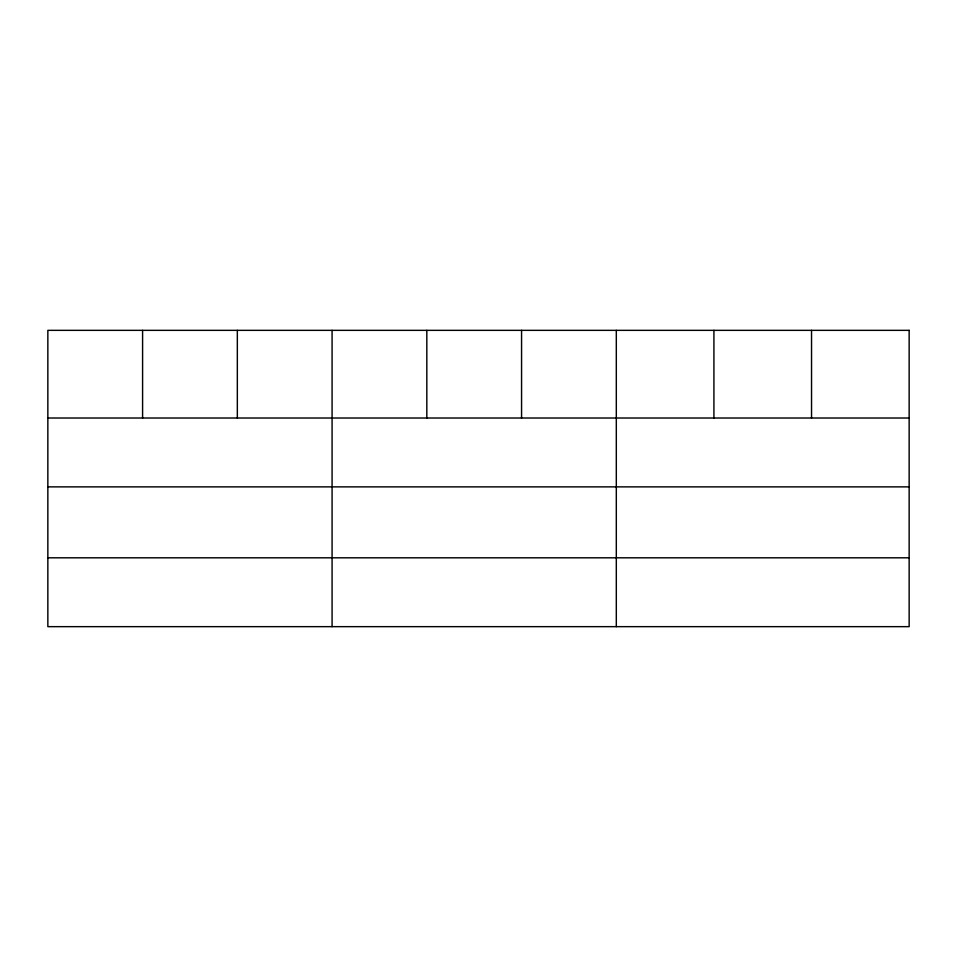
<?xml version="1.0" encoding="UTF-8"?>
<svg xmlns="http://www.w3.org/2000/svg" width="957" height="957" viewBox="0 0 957 957"><rect width="100%" height="100%" fill="white"/><g stroke="black" fill="none" stroke-linecap="round" stroke-linejoin="round"><path stroke-width="1.44" d="M47.85 418.018L909.15 418.018M47.85 486.874L909.15 486.874M47.85 557.811L909.15 557.811M811.536 330.344L811.536 418.018M713.922 330.344L713.922 418.018M616.308 330.344L616.308 626.656M521.565 330.344L521.565 418.018M426.822 330.344L426.822 418.018M332.079 330.344L332.079 626.656M237.336 330.344L237.336 418.018M142.593 330.344L142.593 418.018M909.15 330.344L47.85 330.344L47.85 626.656L909.15 626.656L909.15 330.344"/></g></svg>
